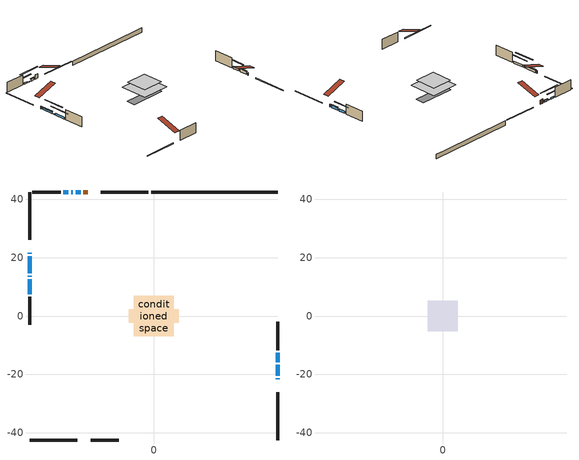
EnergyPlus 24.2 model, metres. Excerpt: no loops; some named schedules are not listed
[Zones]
conditioned space
 floor outside (Floor1 construction): -2.64,-2.64 -2.64,2.64 2.64,2.64 2.64,-2.64 z0.91
 floor adiabatic (AdiabaticFloorConstruction): -6.84,-6.84 -6.84,6.84 6.84,6.84 6.84,-6.84 z3.35
 floor foundation (Slab1 construction): -8.58,-2.25 -8.58,2.25 8.58,2.25 8.58,-2.25 z-1.22
 wall outside (RimJoist1 construction): -1.8,42.41 -18.12,42.41 / -42.41,-42.41 -26.09,-42.41 / -42.41,42.41 -42.41,26.09 / 42.41,-42.41 42.41,-26.09 z0.91:1.21
 wall outside (AdiabaticWallConstruction 1): -22.64,42.41 -24.12,42.41 z0.91:2.94
 wall outside (AdiabaticWallConstruction): 42.41,-21.57 42.41,-21.36 / -42.41,21.57 -42.41,21.36 z0.91:2.13; 42.41,-20.44 42.41,-16.72 z0.91:2.27; -25.05,42.41 -26.7,42.41 / -42.41,12.5 -42.41,7.52 z0.91:1.82; -42.41,20.44 -42.41,14.65 z0.91:1.97; -27.63,42.41 -28.24,42.41 z0.91:1.24; -42.41,13.73 -42.41,13.42 z0.91:1.25; 42.41,-15.79 42.41,-12.6 z0.91:2.08; -29.16,42.41 -30.91,42.41 z0.91:1.55
 wall outside (Wall1 construction): -31.84,42.41 -41.48,42.41 / -21.57,-42.41 -11.93,-42.41 / -42.41,6.59 -42.41,-3.05 / 42.41,-11.67 42.41,-2.03 z0.91:5.79
 wall foundation (FoundationWall1 construction): -0.87,42.41,-1.22 -0.87,42.41,0.91 38.08,42.41,0.91 38.08,42.41,0.84 42.41,42.41,0.84 42.41,42.41,-1.22
 window (WindowConstruction 6): 42.41,-21.57 42.41,-21.36 z0.91:2.13
 window (WindowConstruction 3): 42.41,-20.44 42.41,-16.72 z0.91:2.27
 window (WindowConstruction 4): -25.05,42.41 -26.7,42.41 z0.91:1.82
 window (WindowConstruction 7): -42.41,21.57 -42.41,21.36 z0.91:2.13
 window (WindowConstruction 5): -42.41,20.44 -42.41,14.65 z0.91:1.97
 window (WindowConstruction 8): -27.63,42.41 -28.23,42.41 z0.91:1.24
 window (WindowConstruction 9): -42.41,13.73 -42.41,13.42 z0.91:1.24
 window (WindowConstruction): 42.41,-15.79 42.41,-12.6 z0.91:2.08
 window (WindowConstruction 1): -29.16,42.41 -30.91,42.41 z0.91:1.55
 window (WindowConstruction 2): -42.41,12.49 -42.41,7.52 z0.91:1.82
 door (Door): -22.64,42.41 -24.12,42.41 z0.91:2.94
 ceiling adiabatic (AdiabaticFloorConstruction): 6.84,-6.84 6.84,6.84 -6.84,6.84 -6.84,-6.84 z3.35
attic - vented
 floor to conditioned space (Floor2 construction Reversed): -5.19,-5.19 -5.19,5.19 5.19,5.19 5.19,-5.19 z5.79
 roof outside (Roof1 construction): -21.71,42.41,5.79 -21.71,32.31,9.15 -19.05,32.31,9.15 -19.05,42.41,5.79; -22.5,-42.41,5.79 -22.5,-32.31,9.15 -25.16,-32.31,9.15 -25.16,-42.41,5.79; -42.41,22.5,5.79 -32.31,22.5,9.15 -32.31,25.16,9.15 -42.41,25.16,5.79; 42.41,-22.5,5.79 32.31,-22.5,9.15 32.31,-25.16,9.15 42.41,-25.16,5.79
shading: 42.41,-16.52 42.41,-20.64 42.82,-20.64 42.82,-16.52 z2.47; -26.9,42.41 -24.85,42.41 -24.85,42.82 -26.9,42.82 z2.02; -42.41,14.45 -42.41,20.64 -42.82,20.64 -42.82,14.45 z2.17; -33.32,42.41 -22.55,42.41 -22.55,42.82 -33.32,42.82 z6.32; -42.41,8.34 -42.41,18.81 -42.82,18.81 -42.82,8.34 z6.32; 42.41,-9.96 42.41,-18.43 42.82,-18.43 42.82,-9.96 z4.72; -33.55,42.41 -26.52,42.41 -26.52,42.82 -33.55,42.82 z4.19; -42.41,4.88 -42.41,15.13 -42.82,15.13 -42.82,4.88 z4.46
[Building]
Building 1: Terrain=Suburbs
[Site:Location]
Toronto City Centre_ON: Latitude {deg}=43.63; Longitude {deg}=-79.39; Time Zone {hr}=-5; Elevation {m}=77; Keep Site Location Information=Yes
[Site:GroundTemperature:Shallow]
5.01852, 3.26908, 3.12898, 3.95918, 7.29196, 10.6092, 13.4851, 15.3069, 15.4617, 13.9799, 11.1774, 7.9619
[Site:WaterMainsTemperature]
Calculation Method=Schedule; Temperature Schedule=mains temperature schedule
[Material] Roughness=Rough; Thermal Absorptance=0.9
Name | Thickness {m} | Conductivity {W/m-K} | Density {kg/m3} | Specific Heat {J/kg-K} | Solar Absorptance | Visible Absorptance
asphalt or fiberglass shingles | 0.00635 | 0.162714 | 1121.4 | 1465.45 | 0.4 | 0.4
ceiling loosefill ins | 0.169333 | 0.0480833 | 16.02 | 1046.75 | 0.7 | 0.7
ceiling stud and cavity | 0.1397 | 0.188897 | 65.682 | 1177.47 | 0.7 | 0.7
concrete 4.0 in. | 0.1016 | 1.803125 | 2242.8 | 837.4 | 0.7 | 0.7
concrete 8.0 in. | 0.2032 | 1.803125 | 2242.8 | 837.4 | 0.7 | 0.7
door material | 0.04445 | 0.053851 | 512.64 | 1214.23 | 0.7 | 0.7
exterior vertical ins | 0.0369022 | 0.029427 | 32.04 | 1214.23 | 0.7 | 0.7
floor covering | 0.0127 | 0.0433444 | 54.468 | 1339.84 | 0.6 | 0.6
floor rigid ins; rim joist rigid ins | 0.051816 | 0.029427 | 32.04 | 1214.23 | 0.7 | 0.7
floor rigid ins 1; wall rigid ins | 0.512978 | 0.029427 | 32.04 | 1214.23 | 0.7 | 0.7
floor stud and cavity | 0.1397 | 0.0816064 | 92.3553 | 1139.71 | 0.7 | 0.7
floor stud and cavity 1 | 0.1397 | 1.75129 | 37.0049 | 1207.88 | 0.7 | 0.7
furniture material conditioned space 1 | 0.1524 | 0.115458 | 640.8 | 1214.23 | 0.6 | 0.6
gypsum board | 0.0127 | 0.160291 | 801 | 837.4 | 0.6 | 0.6
gypsum board 1 | 0.0127 | 0.160291 | 801 | 837.4 | 0.7 | 0.7
osb sheathing 0.5 in. | 0.0127 | 0.115458 | 512.64 | 1214.23 | 0.7 | 0.7
osb sheathing 0.75 in. | 0.01905 | 0.115458 | 512.64 | 1214.23 | 0.7 | 0.7
osb sheathing 2.0 in. | 0.0508 | 0.115458 | 512.64 | 1214.23 | 0.7 | 0.7
rim joist stud and cavity | 0.0508 | 0.268173 | 125.044 | 1163.47 | 0.6 | 0.6
wall stud and cavity | 0.1397 | 0.0837786 | 139.0536 | 1170.24 | 0.7 | 0.7
wall stud and cavity 1 | 0.0889 | 0.380278 | 52.3479 | 1209.89 | 0.7 | 0.7
wall stud and cavity 2 | 0.0889 | 0.391764 | 83.0341 | 1211.67 | 0.7 | 0.7
wood siding | 0.0254 | 0.102417 | 544.68 | 1172.36 | 0.4 | 0.4
wood siding 1; wood siding 2; wood siding 3 | 0.0254 | 0.102417 | 544.68 | 1172.36 | 0.7 | 0.7
[WindowMaterial:SimpleGlazingSystem]
Name | U-Factor {W/m2-K} | Solar Heat Gain Coefficient
WindowMaterial | 2.92871 | 0.66
WindowMaterial 1 | 3.000823 | 0.58
WindowMaterial 2 | 2.95653 | 0.63
WindowMaterial 3 | 2.91452 | 0.67
WindowMaterial 4 | 2.9395 | 0.65
WindowMaterial 5 | 6.93965 | 0.69
WindowMaterial 6 | 3.07009 | 0.43
[Construction]
AdiabaticFloorConstruction: floor stud and cavity 1, floor rigid ins 1, osb sheathing 0.75 in., floor covering
AdiabaticWallConstruction: wood siding 2, wall rigid ins, wall stud and cavity 1, gypsum board
AdiabaticWallConstruction 1: wood siding 3, wall rigid ins, wall stud and cavity 1, gypsum board
Door: door material
Floor1 construction: floor stud and cavity, floor rigid ins, osb sheathing 0.75 in., floor covering
Floor2 construction Reversed: gypsum board, ceiling stud and cavity, ceiling loosefill ins
FoundationWall1 construction: concrete 8.0 in., gypsum board 1
furniture construction conditioned space 1: furniture material conditioned space 1
PartitionWallConstruction: gypsum board, wall stud and cavity 2, gypsum board
RimJoist1 construction: wood siding 1, rim joist rigid ins, osb sheathing 2.0 in., rim joist stud and cavity
Roof1 construction: asphalt or fiberglass shingles
Slab1 construction: concrete 4.0 in.
Wall1 construction: wood siding, osb sheathing 0.5 in., wall stud and cavity, gypsum board
WindowConstruction: WindowMaterial
WindowConstruction 1: WindowMaterial 1
WindowConstruction 2; WindowConstruction 4: WindowMaterial 2
WindowConstruction 3: WindowMaterial 3
WindowConstruction 5: WindowMaterial 4
WindowConstruction 6; WindowConstruction 7: WindowMaterial 5
WindowConstruction 8; WindowConstruction 9: WindowMaterial 6
[Zone] Multiplier=1; Part of Total Floor Area=Yes
Name | Volume {m3}
attic - vented | 58.7765
conditioned space | 659
[Space]
Name | Zone | Volume {m3}
attic - vented 1 | attic - vented | 58.7765
conditioned space 1 | conditioned space | 659
[ZoneInfiltration:EffectiveLeakageArea]
infil attic - vented 1: Zone or Space=attic - vented 1; Schedule=Always On Discrete; Effective Air Leakage Area {cm2}=4528; Stack Coefficient=0.000234125; Wind Coefficient=1.03382e-05
[ZoneMixing]
whole house fan mix: Zone or Space=attic - vented; Schedule=Always On Continuous; Design Flow Rate Calculation Method=Flow/Zone; Design Flow Rate {m3/s}=0; Source Zone or Space=conditioned space
[SurfaceProperty:ExposedFoundationPerimeter]
Slab1: Exposed Perimeter Calculation Method=TotalExposedPerimeter; Total Exposed Perimeter {m}=43.283
[InternalMass] Zone or ZoneList=conditioned space; Space or SpaceList=conditioned space 1
Name | Construction | Surface Area {m2}
furniture mass conditioned space 1 | furniture construction conditioned space 1 | 116.836
partition wall mass | PartitionWallConstruction | 292.09
[Lights]
interior lighting: Zone or ZoneList or Space or SpaceList=conditioned space 1; Schedule=interior lighting schedule; Design Level Calculation Method=LightingLevel; Lighting Level {W}=343.2; Return Air Fraction=0; Fraction Radiant=0.6; Fraction Visible=0.2; Fraction Replaceable=1
[People]
occupants: Zone or ZoneList or Space or SpaceList=conditioned space 1; Number of People Schedule=occupants schedule; Number of People Calculation Method=People; Number of People=3; Fraction Radiant=0.314171; Sensible Heat Fraction=0.56303; Activity Level Schedule=occupants activity schedule; Carbon Dioxide Generation Rate {m3/s-W}=0; Enable ASHRAE 55 Comfort Warnings=No; Mean Radiant Temperature Calculation Type=EnclosureAveraged
[ElectricEquipment] Zone or ZoneList or Space or SpaceList=conditioned space 1; Design Level Calculation Method=EquipmentLevel
Name | Schedule | Design Level {W} | Fraction Latent | Fraction Radiant | Fraction Lost
clothes dryer | clothes dryer schedule | 140.772 | 0.015 | 0.081 | 0.85
clothes washer | clothes washer schedule | 32.1985 | 0.03 | 0.162 | 0.7
cooking range | cooking range schedule | 215.147 | 0.08 | 0.432 | 0.2
dishwasher | dishwasher schedule | 66.8632 | 0.3 | 0.18 | 0.4
fridge | fridge schedule | 72.9452 | 0 | 0.6 | 0
mech vent house fan | mech vent house fan schedule | 0.95 | 0 | 0 | 1
mech vent house fan cfis | mech vent house fan cfis schedule | 0 | 0 | 0 | 0
misc plug loads | misc plug loads schedule | 494.7 | 0.045 | 0.513 | 0.1
whole house fan | Always On Discrete | 0 | 0 | 0 | 1
[OtherEquipment] Zone or ZoneList or Space or SpaceList=conditioned space 1; Design Level Calculation Method=EquipmentLevel
Name | Fuel Type | Schedule | Design Level {W} | Fraction Latent | Fraction Radiant | Fraction Lost
clothes dryer 1 | Electricity | clothes dryer schedule | 0 | 0.015 | 0.081 | 0.85
cooking range 1 | Electricity | cooking range schedule | 0 | 0.08 | 0.432 | 0.2
general water use latent | None | general water use schedule | 62.594 | 1 | 0 | 0
general water use sensible | None | general water use schedule | -61.6891 | 0 | 0.6 | 0
mech vent house fan latent load | None | Always On Discrete | 0 | 1 | 0 | 0
mech vent house fan sensible load | None | Always On Discrete | 0 | 0 | 0 | 0
water heater energy adjustment1 | NaturalGas | Always On Discrete | 0.01 | 0 | 0 | 1
[ZoneInfiltration:DesignFlowRate] Zone or ZoneList or Space or SpaceList=conditioned space 1; Schedule=Always On Discrete; Design Flow Rate Calculation Method=Flow/Zone; Design Flow Rate {m3/s}=0
infil flow; natural vent flow; whole house fan flow
[AvailabilityManager:Scheduled]
central ac and furnace airloop Availability Manager: Schedule=Always On Discrete
[Foundation:Kiva]
Foundation Kiva 1: Initial Indoor Air Temperature {C}=18; Wall Height Above Grade {m}=0.910011; Wall Depth Below Slab {m}=0.2032; Custom Block Material Name 1=exterior vertical ins; Custom Block Depth 1 {m}=2.13; Custom Block X Position 1 {m}=0.2159; Custom Block Z Position 1 {m}=0
[Foundation:Kiva:Settings]
Soil Conductivity {W/m-K}=0.849921; Soil Density {kg/m3}=1842.3; Soil Specific Heat {J/kg-K}=418.7; Ground Solar Absorptivity=0.9; Ground Thermal Absorptivity=0.9; Ground Surface Roughness {m}=0.03; Far-Field Width {m}=40; Deep-Ground Boundary Condition=ZeroFlux; Deep-Ground Depth {m}=40; Minimum Cell Dimension {m}=0.2; Maximum Cell Growth Coefficient=3; Simulation Timestep=Timestep
[Exterior:Lights]
exterior lighting: Schedule=exterior lighting schedule; Design Level {W}=75.6
[EnergyManagementSystem:GlobalVariable]
central_ac_and_furnace_airloop_Fan_RTF
infil_program_Qfan
infil_program_Qinf
natural_vent_program_Qnv
natural_vent_program_Qwhf
[EnergyManagementSystem:Sensor]
Name | Output:Variable or Output:Meter Index Key | Output:Variable or Output:Meter
airflow_gain | infil flow | Infiltration Sensible Heat Gain Energy
airflow_gain_1 | natural vent flow | Infiltration Sensible Heat Gain Energy
airflow_gain_2 | whole house fan flow | Infiltration Sensible Heat Gain Energy
airflow_loss | infil flow | Infiltration Sensible Heat Loss Energy
airflow_loss_1 | natural vent flow | Infiltration Sensible Heat Loss Energy
airflow_loss_2 | whole house fan flow | Infiltration Sensible Heat Loss Energy
clg_load_cond |  | Cooling:EnergyTransfer:Zone:CONDITIONED SPACE
clg_sp_s; clg_sp_s_1 | cooling setpoint | Schedule Value
clothes_dryer_exhaust_0_sch_s | clothes dryer exhaust 0 schedule | Schedule Value
cool_season | cooling season schedule | Schedule Value
htg_load_cond |  | Heating:EnergyTransfer:Zone:CONDITIONED SPACE
htg_sp_s; htg_sp_s_1 | heating setpoint | Schedule Value
ig_ee_conv | clothes dryer | Electric Equipment Convective Heating Energy
ig_ee_conv_2 | cooking range | Electric Equipment Convective Heating Energy
ig_ee_conv_4 | fridge | Electric Equipment Convective Heating Energy
ig_ee_conv_5 | misc plug loads | Electric Equipment Convective Heating Energy
ig_ee_conv_6 | whole house fan | Electric Equipment Convective Heating Energy
ig_ee_rad | clothes dryer | Electric Equipment Radiant Heating Energy
ig_ee_rad_2 | cooking range | Electric Equipment Radiant Heating Energy
ig_ee_rad_4 | fridge | Electric Equipment Radiant Heating Energy
ig_ee_rad_5 | misc plug loads | Electric Equipment Radiant Heating Energy
ig_ee_rad_6 | whole house fan | Electric Equipment Radiant Heating Energy
ig_lgt_conv | interior lighting | Lights Convective Heating Energy
ig_lgt_rad | interior lighting | Lights Radiant Heating Energy
ig_lgt_vis | interior lighting | Lights Visible Radiation Heating Energy
ig_oe_conv | clothes dryer 1 | Other Equipment Convective Heating Energy
ig_oe_conv_1 | cooking range 1 | Other Equipment Convective Heating Energy
ig_oe_conv_2 | general water use latent | Other Equipment Convective Heating Energy
ig_oe_conv_3 | general water use sensible | Other Equipment Convective Heating Energy
ig_oe_conv_4 | water heater energy adjustment1 | Other Equipment Convective Heating Energy
ig_oe_rad | clothes dryer 1 | Other Equipment Radiant Heating Energy
ig_oe_rad_1 | cooking range 1 | Other Equipment Radiant Heating Energy
ig_oe_rad_2 | general water use latent | Other Equipment Radiant Heating Energy
ig_oe_rad_3 | general water use sensible | Other Equipment Radiant Heating Energy
ig_oe_rad_4 | water heater energy adjustment1 | Other Equipment Radiant Heating Energy
ig_ppl_conv | occupants | People Convective Heating Energy
ig_ppl_rad | occupants | People Radiant Heating Energy
im_conv | furniture mass conditioned space 1 | Surface Inside Face Convection Heat Gain Energy
im_conv_1 | partition wall mass | Surface Inside Face Convection Heat Gain Energy
im_ig | furniture mass conditioned space 1 | Surface Inside Face Internal Gains Radiation Heat Gain Energy
im_ig_1 | partition wall mass | Surface Inside Face Internal Gains Radiation Heat Gain Energy
im_lgt | furniture mass conditioned space 1 | Surface Inside Face Lights Radiation Heat Gain Energy
im_lgt_1 | partition wall mass | Surface Inside Face Lights Radiation Heat Gain Energy
im_sol | furniture mass conditioned space 1 | Surface Inside Face Solar Radiation Heat Gain Energy
im_sol_1 | partition wall mass | Surface Inside Face Solar Radiation Heat Gain Energy
im_surf | furniture mass conditioned space 1 | Surface Inside Face Net Surface Thermal Radiation Heat Gain Energy
im_surf_1 | partition wall mass | Surface Inside Face Net Surface Thermal Radiation Heat Gain Energy
mv_conv | mech vent house fan | Electric Equipment Convective Heating Energy
mv_conv_1 | mech vent house fan cfis | Electric Equipment Convective Heating Energy
mv_conv_2 | mech vent house fan latent load | Other Equipment Convective Heating Energy
mv_conv_3 | mech vent house fan sensible load | Other Equipment Convective Heating Energy
mv_rad | mech vent house fan | Electric Equipment Radiant Heating Energy
mv_rad_1 | mech vent house fan cfis | Electric Equipment Radiant Heating Energy
mv_rad_2 | mech vent house fan latent load | Other Equipment Radiant Heating Energy
mv_rad_3 | mech vent house fan sensible load | Other Equipment Radiant Heating Energy
natural_vent_s | natural vent schedule | Schedule Value
out_pb_s |  | Site Outdoor Air Barometric Pressure
out_wt_s |  | Site Outdoor Air Humidity Ratio
site_vw_s |  | Site Wind Speed
ss_back_out | Window1 | Surface Window Shortwave from Zone Back Out Window Heat Transfer Rate
ss_back_out_1 | Window15 | Surface Window Shortwave from Zone Back Out Window Heat Transfer Rate
ss_back_out_2 | Window18 | Surface Window Shortwave from Zone Back Out Window Heat Transfer Rate
ss_back_out_3 | Window2 | Surface Window Shortwave from Zone Back Out Window Heat Transfer Rate
ss_back_out_4 | Window20 | Surface Window Shortwave from Zone Back Out Window Heat Transfer Rate
ss_back_out_5 | Window26 | Surface Window Shortwave from Zone Back Out Window Heat Transfer Rate
ss_back_out_6 | Window28 | Surface Window Shortwave from Zone Back Out Window Heat Transfer Rate
ss_back_out_7 | Window3 | Surface Window Shortwave from Zone Back Out Window Heat Transfer Rate
ss_back_out_8 | Window6 | Surface Window Shortwave from Zone Back Out Window Heat Transfer Rate
ss_back_out_9 | Window9 | Surface Window Shortwave from Zone Back Out Window Heat Transfer Rate
ss_conv | Door1 | Surface Inside Face Convection Heat Gain Energy
ss_conv_1 | Window1 | Surface Inside Face Convection Heat Gain Energy
ss_conv_10 | Window9 | Surface Inside Face Convection Heat Gain Energy
ss_conv_2 | Window15 | Surface Inside Face Convection Heat Gain Energy
ss_conv_3 | Window18 | Surface Inside Face Convection Heat Gain Energy
ss_conv_4 | Window2 | Surface Inside Face Convection Heat Gain Energy
ss_conv_5 | Window20 | Surface Inside Face Convection Heat Gain Energy
ss_conv_6 | Window26 | Surface Inside Face Convection Heat Gain Energy
ss_conv_7 | Window28 | Surface Inside Face Convection Heat Gain Energy
ss_conv_8 | Window3 | Surface Inside Face Convection Heat Gain Energy
ss_conv_9 | Window6 | Surface Inside Face Convection Heat Gain Energy
ss_ig | Door1 | Surface Inside Face Internal Gains Radiation Heat Gain Energy
ss_ig_1 | Window1 | Surface Inside Face Internal Gains Radiation Heat Gain Energy
ss_ig_10 | Window9 | Surface Inside Face Internal Gains Radiation Heat Gain Energy
ss_ig_2 | Window15 | Surface Inside Face Internal Gains Radiation Heat Gain Energy
ss_ig_3 | Window18 | Surface Inside Face Internal Gains Radiation Heat Gain Energy
ss_ig_4 | Window2 | Surface Inside Face Internal Gains Radiation Heat Gain Energy
ss_ig_5 | Window20 | Surface Inside Face Internal Gains Radiation Heat Gain Energy
ss_ig_6 | Window26 | Surface Inside Face Internal Gains Radiation Heat Gain Energy
ss_ig_7 | Window28 | Surface Inside Face Internal Gains Radiation Heat Gain Energy
ss_ig_8 | Window3 | Surface Inside Face Internal Gains Radiation Heat Gain Energy
ss_ig_9 | Window6 | Surface Inside Face Internal Gains Radiation Heat Gain Energy
ss_lgt | Door1 | Surface Inside Face Lights Radiation Heat Gain Energy
ss_sol | Door1 | Surface Inside Face Solar Radiation Heat Gain Energy
ss_surf | Door1 | Surface Inside Face Net Surface Thermal Radiation Heat Gain Energy
ss_surf_1 | Window1 | Surface Inside Face Net Surface Thermal Radiation Heat Gain Energy
ss_surf_10 | Window9 | Surface Inside Face Net Surface Thermal Radiation Heat Gain Energy
ss_surf_2 | Window15 | Surface Inside Face Net Surface Thermal Radiation Heat Gain Energy
ss_surf_3 | Window18 | Surface Inside Face Net Surface Thermal Radiation Heat Gain Energy
ss_surf_4 | Window2 | Surface Inside Face Net Surface Thermal Radiation Heat Gain Energy
ss_surf_5 | Window20 | Surface Inside Face Net Surface Thermal Radiation Heat Gain Energy
ss_surf_6 | Window26 | Surface Inside Face Net Surface Thermal Radiation Heat Gain Energy
ss_surf_7 | Window28 | Surface Inside Face Net Surface Thermal Radiation Heat Gain Energy
ss_surf_8 | Window3 | Surface Inside Face Net Surface Thermal Radiation Heat Gain Energy
ss_surf_9 | Window6 | Surface Inside Face Net Surface Thermal Radiation Heat Gain Energy
ss_trans_in | Window1 | Surface Window Transmitted Solar Radiation Rate
ss_trans_in_1 | Window15 | Surface Window Transmitted Solar Radiation Rate
ss_trans_in_2 | Window18 | Surface Window Transmitted Solar Radiation Rate
ss_trans_in_3 | Window2 | Surface Window Transmitted Solar Radiation Rate
ss_trans_in_4 | Window20 | Surface Window Transmitted Solar Radiation Rate
ss_trans_in_5 | Window26 | Surface Window Transmitted Solar Radiation Rate
ss_trans_in_6 | Window28 | Surface Window Transmitted Solar Radiation Rate
ss_trans_in_7 | Window3 | Surface Window Transmitted Solar Radiation Rate
ss_trans_in_8 | Window6 | Surface Window Transmitted Solar Radiation Rate
ss_trans_in_9 | Window9 | Surface Window Transmitted Solar Radiation Rate
ss_trans_out | Window1 | Surface Inside Face Initial Transmitted Diffuse Transmitted Out Window Solar Radiation Rate
ss_trans_out_1 | Window15 | Surface Inside Face Initial Transmitted Diffuse Transmitted Out Window Solar Radiation Rate
ss_trans_out_2 | Window18 | Surface Inside Face Initial Transmitted Diffuse Transmitted Out Window Solar Radiation Rate
ss_trans_out_3 | Window2 | Surface Inside Face Initial Transmitted Diffuse Transmitted Out Window Solar Radiation Rate
ss_trans_out_4 | Window20 | Surface Inside Face Initial Transmitted Diffuse Transmitted Out Window Solar Radiation Rate
ss_trans_out_5 | Window26 | Surface Inside Face Initial Transmitted Diffuse Transmitted Out Window Solar Radiation Rate
ss_trans_out_6 | Window28 | Surface Inside Face Initial Transmitted Diffuse Transmitted Out Window Solar Radiation Rate
ss_trans_out_7 | Window3 | Surface Inside Face Initial Transmitted Diffuse Transmitted Out Window Solar Radiation Rate
ss_trans_out_8 | Window6 | Surface Inside Face Initial Transmitted Diffuse Transmitted Out Window Solar Radiation Rate
ss_trans_out_9 | Window9 | Surface Inside Face Initial Transmitted Diffuse Transmitted Out Window Solar Radiation Rate
s_conv | Floor1 | Surface Inside Face Convection Heat Gain Energy
s_conv_1 | Floor2 | Surface Inside Face Convection Heat Gain Energy
s_conv_10 | Wall1:0 | Surface Inside Face Convection Heat Gain Energy
s_conv_11 | Wall1:180 | Surface Inside Face Convection Heat Gain Energy
s_conv_12 | Wall1:270 | Surface Inside Face Convection Heat Gain Energy
s_conv_13 | Wall1:90 | Surface Inside Face Convection Heat Gain Energy
s_conv_2 | FoundationWall1 | Surface Inside Face Convection Heat Gain Energy
s_conv_3 | inferred conditioned ceiling | Surface Inside Face Convection Heat Gain Energy
s_conv_4 | inferred conditioned floor | Surface Inside Face Convection Heat Gain Energy
s_conv_5 | RimJoist1:0 | Surface Inside Face Convection Heat Gain Energy
s_conv_6 | RimJoist1:180 | Surface Inside Face Convection Heat Gain Energy
s_conv_7 | RimJoist1:270 | Surface Inside Face Convection Heat Gain Energy
s_conv_8 | RimJoist1:90 | Surface Inside Face Convection Heat Gain Energy
s_conv_9 | Slab1 | Surface Inside Face Convection Heat Gain Energy
s_ig | Floor1 | Surface Inside Face Internal Gains Radiation Heat Gain Energy
s_ig_1 | Floor2 | Surface Inside Face Internal Gains Radiation Heat Gain Energy
s_ig_10 | Wall1:0 | Surface Inside Face Internal Gains Radiation Heat Gain Energy
s_ig_11 | Wall1:180 | Surface Inside Face Internal Gains Radiation Heat Gain Energy
s_ig_12 | Wall1:270 | Surface Inside Face Internal Gains Radiation Heat Gain Energy
s_ig_13 | Wall1:90 | Surface Inside Face Internal Gains Radiation Heat Gain Energy
s_ig_2 | FoundationWall1 | Surface Inside Face Internal Gains Radiation Heat Gain Energy
s_ig_3 | inferred conditioned ceiling | Surface Inside Face Internal Gains Radiation Heat Gain Energy
s_ig_4 | inferred conditioned floor | Surface Inside Face Internal Gains Radiation Heat Gain Energy
s_ig_5 | RimJoist1:0 | Surface Inside Face Internal Gains Radiation Heat Gain Energy
s_ig_6 | RimJoist1:180 | Surface Inside Face Internal Gains Radiation Heat Gain Energy
s_ig_7 | RimJoist1:270 | Surface Inside Face Internal Gains Radiation Heat Gain Energy
s_ig_8 | RimJoist1:90 | Surface Inside Face Internal Gains Radiation Heat Gain Energy
s_ig_9 | Slab1 | Surface Inside Face Internal Gains Radiation Heat Gain Energy
s_lgt | Floor1 | Surface Inside Face Lights Radiation Heat Gain Energy
s_lgt_1 | Floor2 | Surface Inside Face Lights Radiation Heat Gain Energy
s_lgt_10 | Wall1:0 | Surface Inside Face Lights Radiation Heat Gain Energy
s_lgt_11 | Wall1:180 | Surface Inside Face Lights Radiation Heat Gain Energy
s_lgt_12 | Wall1:270 | Surface Inside Face Lights Radiation Heat Gain Energy
s_lgt_13 | Wall1:90 | Surface Inside Face Lights Radiation Heat Gain Energy
s_lgt_2 | FoundationWall1 | Surface Inside Face Lights Radiation Heat Gain Energy
s_lgt_3 | inferred conditioned ceiling | Surface Inside Face Lights Radiation Heat Gain Energy
s_lgt_4 | inferred conditioned floor | Surface Inside Face Lights Radiation Heat Gain Energy
s_lgt_5 | RimJoist1:0 | Surface Inside Face Lights Radiation Heat Gain Energy
s_lgt_6 | RimJoist1:180 | Surface Inside Face Lights Radiation Heat Gain Energy
s_lgt_7 | RimJoist1:270 | Surface Inside Face Lights Radiation Heat Gain Energy
s_lgt_8 | RimJoist1:90 | Surface Inside Face Lights Radiation Heat Gain Energy
s_lgt_9 | Slab1 | Surface Inside Face Lights Radiation Heat Gain Energy
s_sol | Floor1 | Surface Inside Face Solar Radiation Heat Gain Energy
s_sol_1 | Floor2 | Surface Inside Face Solar Radiation Heat Gain Energy
s_sol_10 | Wall1:0 | Surface Inside Face Solar Radiation Heat Gain Energy
s_sol_11 | Wall1:180 | Surface Inside Face Solar Radiation Heat Gain Energy
s_sol_12 | Wall1:270 | Surface Inside Face Solar Radiation Heat Gain Energy
s_sol_13 | Wall1:90 | Surface Inside Face Solar Radiation Heat Gain Energy
s_sol_2 | FoundationWall1 | Surface Inside Face Solar Radiation Heat Gain Energy
s_sol_3 | inferred conditioned ceiling | Surface Inside Face Solar Radiation Heat Gain Energy
s_sol_4 | inferred conditioned floor | Surface Inside Face Solar Radiation Heat Gain Energy
